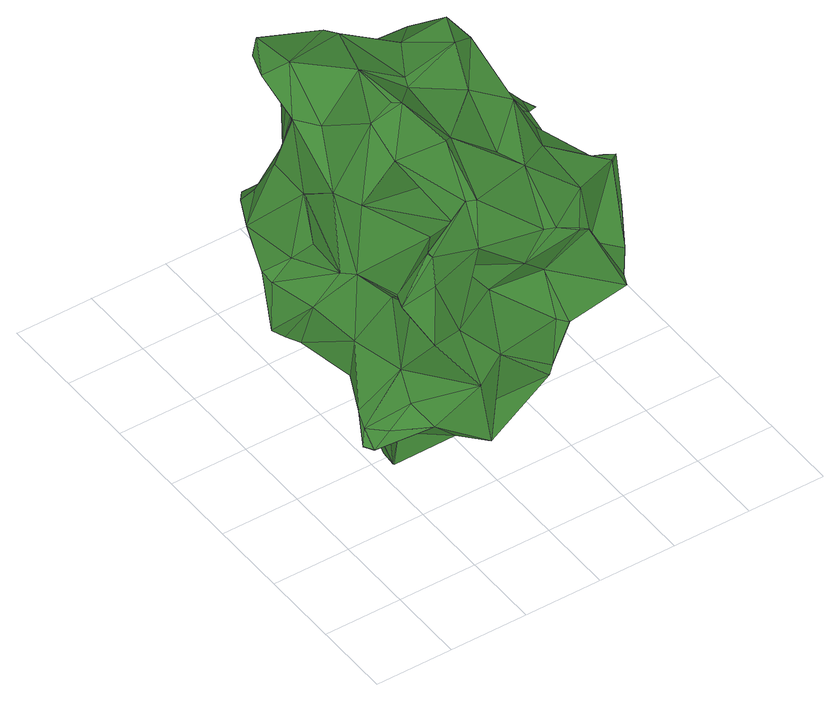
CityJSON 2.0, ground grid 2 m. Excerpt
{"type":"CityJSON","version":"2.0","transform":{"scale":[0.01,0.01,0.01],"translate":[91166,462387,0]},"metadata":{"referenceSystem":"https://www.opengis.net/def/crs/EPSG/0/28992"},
"CityObjects":{
"tree1":{"type":"SolitaryVegetationObject","attributes":{"gtid":227,"crown_width_m":9,"crown_median_z":5.42,"trunk_H_m":4.82,"trunk_DBH_m":0.337,"trunk_radius_m":0.169,"trunk_base_height_m":0.6,"original_gtid":"232"},"geometry":[{"type":"Solid","lod":"3","boundaries":[[[[0,1,2]],[[1,3,4]],[[5,3,1]],[[6,7,8]],[[9,8,7]],[[10,11,12]],[[13,14,15]],[[16,17,18]],[[19,20,21]],[[22,23,24]],[[25,26,27]],[[28,29,30]],[[31,32,33]],[[34,35,36]],[[37,6,16]],[[38,39,9]],[[40,38,9]],[[41,42,43]],[[6,37,7]],[[44,8,9]],[[2,45,46]],[[47,37,16]],[[48,49,50]],[[51,52,53]],[[54,55,56]],[[57,58,59]],[[44,9,39]],[[60,61,62]],[[62,61,63]],[[50,64,65]],[[66,67,40]],[[68,6,69]],[[70,6,68]],[[62,71,60]],[[34,72,73]],[[13,32,14]],[[31,74,32]],[[43,42,46]],[[75,76,77]],[[65,78,50]],[[79,72,34]],[[80,81,82]],[[83,84,85]],[[86,71,87]],[[71,86,79]],[[33,88,31]],[[89,90,91]],[[48,92,89]],[[93,94,85]],[[41,43,45]],[[95,96,97]],[[54,98,55]],[[99,100,101]],[[1,4,2]],[[102,103,104]],[[56,103,102]],[[86,87,105]],[[106,107,108]],[[109,53,110]],[[53,52,110]],[[108,20,111]],[[112,113,114]],[[115,116,22]],[[117,118,119]],[[120,69,8]],[[121,107,54]],[[122,17,68]],[[123,22,116]],[[77,124,75]],[[125,90,92]],[[70,16,6]],[[50,49,64]],[[82,125,92]],[[47,126,37]],[[127,58,128]],[[18,47,16]],[[2,4,41]],[[129,126,130]],[[32,131,33]],[[13,131,32]],[[55,132,112]],[[57,133,58]],[[58,95,128]],[[134,127,135]],[[135,136,137]],[[27,138,25]],[[111,113,139]],[[123,15,14]],[[140,141,142]],[[143,89,91]],[[144,145,146]],[[147,148,149]],[[31,150,86]],[[22,24,115]],[[151,152,119]],[[99,55,112]],[[99,112,114]],[[149,30,153]],[[58,134,59]],[[154,59,134]],[[154,155,156]],[[142,12,157]],[[124,155,75]],[[119,23,158]],[[159,160,161]],[[112,132,139]],[[77,76,28]],[[82,162,163]],[[92,163,162]],[[92,162,82]],[[46,45,43]],[[164,165,76]],[[47,18,51]],[[166,167,168]],[[2,41,45]],[[42,0,46]],[[2,46,0]],[[169,170,171]],[[172,173,174]],[[102,104,133]],[[175,87,71]],[[176,157,177]],[[176,142,157]],[[66,40,178]],[[35,73,26]],[[127,78,179]],[[180,166,168]],[[181,140,182]],[[69,177,68]],[[183,184,168]],[[185,184,183]],[[108,107,21]],[[65,179,78]],[[142,182,140]],[[160,182,142]],[[186,137,136]],[[129,37,126]],[[175,119,158]],[[175,63,119]],[[105,158,123]],[[59,121,57]],[[116,15,123]],[[54,56,57]],[[111,80,113]],[[111,81,80]],[[149,117,152]],[[52,187,180]],[[117,119,152]],[[188,0,42]],[[23,123,158]],[[23,22,123]],[[80,82,113]],[[104,95,133]],[[189,190,143]],[[144,157,145]],[[191,163,92]],[[35,181,36]],[[192,181,35]],[[75,164,76]],[[155,164,75]],[[152,151,3]],[[114,163,99]],[[193,4,3]],[[58,133,95]],[[4,193,129]],[[4,129,41]],[[67,61,194]],[[67,194,38]],[[195,9,7]],[[195,7,37]],[[78,48,50]],[[40,67,38]],[[16,70,17]],[[31,105,74]],[[113,112,139]],[[168,196,197]],[[167,197,196]],[[105,32,74]],[[178,129,193]],[[185,197,198]],[[185,168,197]],[[143,190,49]],[[105,14,32]],[[123,14,105]],[[49,190,199]],[[189,27,26]],[[189,26,73]],[[190,189,73]],[[190,73,199]],[[108,132,106]],[[172,186,173]],[[155,137,164]],[[106,98,107]],[[109,5,188]],[[78,191,48]],[[78,127,191]],[[95,97,128]],[[54,107,98]],[[106,55,98]],[[48,191,92]],[[142,10,12]],[[111,139,132]],[[169,144,81]],[[109,83,94]],[[81,144,146]],[[200,11,201]],[[12,11,200]],[[81,125,82]],[[146,125,81]],[[202,125,146]],[[201,202,146]],[[26,192,35]],[[60,79,34]],[[71,79,60]],[[34,73,35]],[[68,17,70]],[[175,62,63]],[[91,25,138]],[[69,176,177]],[[169,171,203]],[[146,145,201]],[[106,132,55]],[[178,193,66]],[[129,130,41]],[[178,37,129]],[[124,204,205]],[[169,81,170]],[[156,205,197]],[[154,167,59]],[[206,111,170]],[[206,170,81]],[[185,198,184]],[[142,176,160]],[[188,5,0]],[[1,0,5]],[[102,133,57]],[[52,122,187]],[[24,118,115]],[[23,118,24]],[[119,118,23]],[[185,183,168]],[[86,105,31]],[[152,147,149]],[[93,30,149]],[[39,207,44]],[[25,91,201]],[[202,201,91]],[[5,147,3]],[[152,3,147]],[[62,175,71]],[[118,208,115]],[[165,164,209]],[[209,164,13]],[[165,210,76]],[[77,204,124]],[[211,120,176]],[[12,200,145]],[[12,145,157]],[[28,76,210]],[[28,210,29]],[[155,124,156]],[[110,52,212]],[[110,212,83]],[[36,194,34]],[[151,213,66]],[[93,84,30]],[[209,13,210]],[[18,214,51]],[[90,202,91]],[[199,150,88]],[[215,203,170]],[[171,170,203]],[[201,11,25]],[[153,30,29]],[[113,82,216]],[[113,216,114]],[[179,135,127]],[[63,61,67]],[[107,121,21]],[[105,87,158]],[[175,158,87]],[[184,84,83]],[[93,85,84]],[[44,207,8]],[[18,17,214]],[[120,8,207]],[[86,150,79]],[[163,100,99]],[[169,203,68]],[[122,68,203]],[[163,191,100]],[[95,104,96]],[[41,126,42]],[[130,126,41]],[[215,122,203]],[[63,213,119]],[[151,119,213]],[[197,217,198]],[[205,217,197]],[[5,109,218]],[[168,83,212]],[[53,219,51]],[[169,177,144]],[[180,168,212]],[[188,219,109]],[[53,109,219]],[[60,194,61]],[[60,34,194]],[[157,144,177]],[[115,208,116]],[[169,68,177]],[[147,5,218]],[[109,110,83]],[[65,220,186]],[[154,134,155]],[[67,66,213]],[[67,213,63]],[[58,127,134]],[[198,204,28]],[[65,186,136]],[[90,125,202]],[[134,137,155]],[[92,90,89]],[[151,66,3]],[[122,214,17]],[[219,188,126]],[[42,126,188]],[[219,126,47]],[[219,47,51]],[[13,164,137]],[[206,81,111]],[[10,221,11]],[[25,11,221]],[[54,57,121]],[[166,59,167]],[[166,121,59]],[[154,156,167]],[[156,197,167]],[[77,28,204]],[[156,124,205]],[[205,204,217]],[[198,217,204]],[[108,21,20]],[[173,186,220]],[[131,137,172]],[[13,137,131]],[[64,220,65]],[[137,186,172]],[[192,10,141]],[[192,141,140]],[[49,222,64]],[[193,3,66]],[[33,222,88]],[[165,209,210]],[[49,199,222]],[[88,222,199]],[[184,83,168]],[[134,135,137]],[[184,198,84]],[[29,117,153]],[[84,198,28]],[[149,153,117]],[[79,150,72]],[[102,57,56]],[[200,201,145]],[[211,69,120]],[[122,215,187]],[[179,136,135]],[[179,65,136]],[[85,94,83]],[[160,181,182]],[[173,220,64]],[[161,207,38]],[[39,38,207]],[[160,207,161]],[[10,142,141]],[[36,181,159]],[[192,140,181]],[[15,116,208]],[[29,15,208]],[[29,208,117]],[[212,52,180]],[[166,21,121]],[[180,21,166]],[[19,21,180]],[[19,180,215]],[[192,221,10]],[[192,26,221]],[[25,221,26]],[[49,48,223]],[[49,223,143]],[[180,187,215]],[[194,36,161]],[[194,161,38]],[[211,176,69]],[[159,161,36]],[[174,173,222]],[[222,173,64]],[[40,9,195]],[[33,174,222]],[[131,172,174]],[[147,218,148]],[[100,191,224]],[[104,103,225]],[[127,224,191]],[[226,55,99]],[[226,56,55]],[[111,132,108]],[[51,214,52]],[[52,214,122]],[[88,150,31]],[[29,210,15]],[[13,15,210]],[[33,131,227]],[[109,148,218]],[[94,148,109]],[[93,148,94]],[[149,148,93]],[[91,138,143]],[[143,138,189]],[[189,138,27]],[[28,30,84]],[[159,181,160]],[[225,97,96]],[[225,100,97]],[[225,96,104]],[[167,228,168]],[[196,168,228]],[[89,143,223]],[[89,223,48]],[[226,101,56]],[[224,127,128]],[[226,99,101]],[[6,8,69]],[[56,101,103]],[[225,103,101]],[[196,228,167]],[[73,150,199]],[[73,72,150]],[[118,117,208]],[[40,195,178]],[[37,178,195]],[[174,227,131]],[[33,227,174]],[[160,176,207]],[[120,207,176]],[[163,216,82]],[[114,216,163]],[[170,111,20]],[[170,20,215]],[[215,20,19]],[[224,128,229]],[[100,224,229]],[[100,229,97]],[[97,229,128]],[[225,101,100]],[[230,231,232]],[[230,232,233]],[[233,232,234]],[[233,234,235]],[[232,231,236]],[[232,236,234]],[[234,236,237]],[[234,237,235]],[[236,231,238]],[[236,238,237]],[[237,238,239]],[[237,239,235]],[[238,231,240]],[[238,240,239]],[[239,240,241]],[[239,241,235]],[[240,231,242]],[[240,242,241]],[[241,242,243]],[[241,243,235]],[[242,231,244]],[[242,244,243]],[[243,244,245]],[[243,245,235]],[[244,231,246]],[[244,246,245]],[[245,246,247]],[[245,247,235]],[[246,231,248]],[[246,248,247]],[[247,248,249]],[[247,249,235]],[[248,231,250]],[[248,250,249]],[[249,250,251]],[[249,251,235]],[[250,231,252]],[[250,252,251]],[[251,252,253]],[[251,253,235]],[[252,231,254]],[[252,254,253]],[[253,254,255]],[[253,255,235]],[[254,231,256]],[[254,256,255]],[[255,256,257]],[[255,257,235]],[[256,231,258]],[[256,258,257]],[[257,258,259]],[[257,259,235]],[[258,231,260]],[[258,260,259]],[[259,260,261]],[[259,261,235]],[[260,231,262]],[[260,262,261]],[[261,262,263]],[[261,263,235]],[[262,231,264]],[[262,264,263]],[[263,264,265]],[[263,265,235]],[[264,231,266]],[[264,266,265]],[[265,266,267]],[[265,267,235]],[[266,231,268]],[[266,268,267]],[[267,268,269]],[[267,269,235]],[[268,231,270]],[[268,270,269]],[[269,270,271]],[[269,271,235]],[[270,231,272]],[[270,272,271]],[[271,272,273]],[[271,273,235]],[[272,231,274]],[[272,274,273]],[[273,274,275]],[[273,275,235]],[[274,231,276]],[[274,276,275]],[[275,276,277]],[[275,277,235]],[[276,231,278]],[[276,278,277]],[[277,278,279]],[[277,279,235]],[[278,231,230]],[[278,230,279]],[[279,230,233]],[[279,233,235]]]]}]}
},
"vertices":[
[415,1057,407],[425,1056,543],[482,1160,437],[471,896,642],[450,1066,548],[409,1018,528],[751,719,392],[749,751,498],[749,747,497],[815,747,566],[803,287,481],[752,216,480],[803,286,477],[174,513,803],[221,626,893],[178,675,899],[651,840,311],[560,785,248],[530,815,231],[443,503,261],[445,501,257],[293,488,235],[203,852,998],[353,809,975],[203,853,995],[665,227,654],[700,310,696],[639,226,671],[99,740,572],[154,711,749],[154,787,618],[342,488,1003],[258,486,987],[268,408,928],[661,514,828],[671,416,759],[702,488,745],[713,870,451],[739,695,699],[824,718,588],[671,845,638],[492,1110,459],[442,1049,397],[490,1149,434],[838,684,586],[491,1150,437],[482,1158,434],[608,861,325],[286,182,583],[372,232,744],[232,197,730],[499,819,232],[400,756,243],[419,804,270],[186,334,152],[171,268,175],[168,271,176],[144,377,330],[73,268,386],[147,407,349],[639,649,924],[646,690,897],[605,695,969],[566,789,890],[236,216,800],[147,205,705],[579,918,650],[633,798,739],[679,643,317],[772,638,387],[682,781,256],[575,619,965],[555,426,792],[581,355,792],[324,502,1003],[46,564,562],[105,574,597],[42,598,570],[199,151,604],[562,547,884],[400,248,313],[552,311,356],[489,127,384],[193,788,397],[137,819,571],[184,883,522],[423,580,938],[432,605,945],[408,412,913],[430,276,558],[556,198,463],[563,254,565],[366,139,500],[264,852,558],[290,842,552],[40,202,346],[57,184,340],[57,181,342],[189,332,151],[260,161,296],[195,146,367],[110,198,356],[99,238,370],[87,202,350],[42,204,343],[328,636,1000],[226,356,159],[236,403,156],[375,431,165],[377,841,462],[370,756,343],[438,370,237],[268,232,285],[398,247,310],[314,158,308],[179,833,971],[151,758,982],[262,798,770],[326,802,923],[427,860,822],[752,673,596],[221,460,215],[534,624,252],[204,724,1020],[35,551,434],[502,134,402],[562,924,420],[168,240,482],[59,223,375],[573,954,493],[570,953,491],[192,426,821],[258,367,200],[74,267,383],[142,383,474],[199,319,623],[166,249,694],[164,405,645],[638,224,668],[279,269,310],[845,382,669],[784,393,503],[886,420,480],[491,224,644],[610,344,429],[712,268,471],[607,211,430],[382,876,666],[290,846,554],[308,851,667],[437,435,891],[440,908,724],[407,893,709],[228,779,725],[86,509,403],[86,462,543],[60,533,415],[805,386,424],[373,776,979],[657,558,653],[804,503,551],[729,658,666],[351,173,336],[301,80,319],[145,444,630],[163,574,610],[224,543,282],[88,513,402],[260,625,417],[649,482,356],[540,482,315],[576,566,328],[321,346,719],[235,232,802],[357,313,770],[494,711,938],[810,534,514],[722,505,411],[636,898,550],[193,233,666],[323,622,296],[794,408,670],[825,404,662],[251,719,557],[186,767,547],[164,615,589],[167,251,697],[466,663,335],[420,1020,416],[583,235,696],[552,239,703],[284,96,480],[823,367,673],[574,938,554],[662,601,798],[677,849,540],[210,452,479],[127,550,545],[102,738,569],[410,294,824],[752,217,476],[740,187,478],[585,188,446],[590,600,302],[45,599,567],[39,552,434],[501,414,367],[809,668,599],[232,699,874],[171,616,722],[168,618,723],[657,672,510],[325,693,296],[478,819,788],[501,793,245],[473,535,250],[351,172,332],[100,557,550],[437,847,596],[477,859,422],[233,230,802],[728,316,519],[384,300,828],[372,312,634],[171,205,405],[78,191,345],[174,245,340],[377,428,788],[207,450,393],[109,198,360],[442,552,60],[425,552,60],[441,557,60],[438,540,542],[438,545,542],[421,540,542],[439,561,60],[436,549,542],[437,564,60],[433,552,542],[433,567,60],[429,555,542],[429,568,60],[425,556,542],[425,569,60],[421,557,542],[420,568,60],[417,556,542],[416,566,60],[413,554,542],[413,564,60],[409,551,542],[410,560,60],[407,548,542],[409,556,60],[405,544,542],[408,552,60],[405,539,541],[409,547,60],[405,535,541],[411,543,60],[407,531,541],[413,540,60],[410,528,541],[417,537,60],[413,525,541],[421,536,60],[418,523,541],[426,535,60],[422,523,541],[430,536,60],[426,524,541],[434,538,60],[430,525,541],[437,540,60],[434,528,541],[440,544,60],[436,532,542],[441,548,60],[438,536,542]
]}
